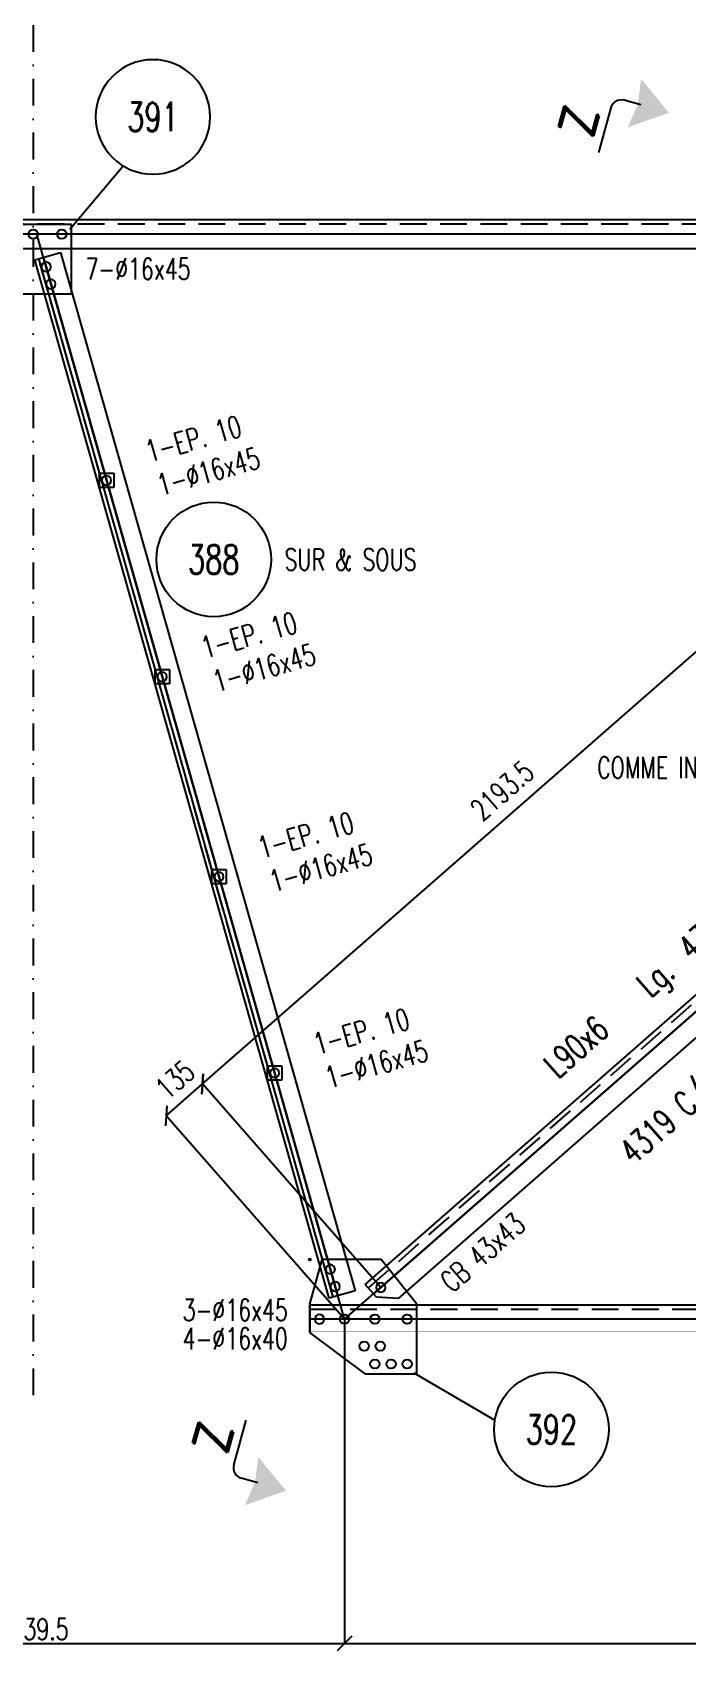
# Model space of a CAD drawing. Extents: x 142141 to 158361, y -148739 to -137259.
# Drawn here: x 147770 to 149598, y -146010 to -141489 of the extents above; entities that cross this region are included whole.
import ezdxf
from ezdxf.enums import TextEntityAlignment as Align

# ---------------------------------------------------------------- set-up
doc = ezdxf.new("R2010")
doc.units = 0
doc.header["$LTSCALE"] = 150
doc.header["$MEASUREMENT"] = 0
doc.header["$PDMODE"] = 33
doc.header["$PDSIZE"] = 5
doc.linetypes.add('DASHDOT', pattern=[1, 0.5, -0.25, 0, -0.25])
doc.linetypes.add('DASHED', pattern=[0.75, 0.5, -0.25])
doc.layers.get('0').update_dxf_attribs({"linetype": 'CONTINUOUS'})
for name, color, linetype in [('ASSI', 6, 'CONTINUOUS'), ('BOLLINI_1', 7, 'CONTINUOUS'), ('FORI', 2, 'CONTINUOUS'), ('LINEA_ANG', 2, 'CONTINUOUS'), ('LINEE_PIASTRA', 2, 'CONTINUOUS'), ('LINEE_PIASTRE', 2, 'CONTINUOUS'), ('LM', 7, 'CONTINUOUS'), ('LS', 7, 'CONTINUOUS'), ('LSP', 3, 'CONTINUOUS'), ('MZ', 6, 'DASHDOT'), ('PIASTRE', 5, 'CONTINUOUS'), ('QT_MPR', 7, 'CONTINUOUS'), ('TESTI_A_P', 7, 'CONTINUOUS'), ('TRAT-Y', 7, 'DASHED')]:
    doc.layers.add(name, color=color, linetype=linetype)
doc.styles.add('QUOTE', font='ROMANS8.SHX', dxfattribs={"width": 0.7})
doc.styles.add('RD', font='ROMAND8.SHX', dxfattribs={"width": 0.7})
doc.styles.add('RQL', font='ROMANS8.SHX', dxfattribs={"width": 0.7})
doc.styles.add('RS', font='ROMANS8.shx', dxfattribs={"width": 0.7})
doc.styles.get("Standard").update_dxf_attribs({"font": 'ROMANS8.SHX', "width": 0.7})
doc.dimstyles.new('TRATTO', dxfattribs={"dimscale": 0, "dimtxt": 60, "dimasz": 40, "dimexe": 0, "dimexo": 0, "dimgap": 10, "dimtad": 1, "dimrnd": 0.5, "dimdsep": 46, "dimtxsty": 'RS', "dimblk1": 'OBLIQUE', "dimblk2": 'OBLIQUE', "dimsah": 1, "dimcen": 0.09, "dimclrd": 2, "dimclre": 2, "dimclrt": 7, "dimadec": 0, "dimazin": 0, "dimtfac": 1, "dimtix": 1, "dimtmove": 2, "dimatfit": 3, "dimfxl": 1, "dimtolj": 1, "dimtzin": 0, "dimarcsym": 0})

# ---------------------------------------------------------------- blocks, each defined once
blk = doc.blocks.new('16')
blk.add_circle((0, 0), 1)
blk = doc.blocks.new('MRKR_98')
blk.add_point((0, 0))
at = {"color": 7, "style": 'QUOTE', "width": 0.5, "flags": 1}
for tag, p in [('TI', (3.73, 6.83)), ('DI_S', (3.73, 6.42)), ('D_S', (3.73, 6.02)), ('AUX2', (3.71, 4.93)), ('NFORI', (3.72, 5.3)), ('AUX1', (3.73, 4.19)), ('E_S', (3.73, 5.68)), ('FAM', (3.73, 4.55)), ('COMMESSA', (3.73, 3.85)), ('MD', (3.73, 3.51)), ('MP', (3.73, 3.16)), ('LARGHEZZA', (3.73, 2.82)), ('SPESSORE', (3.73, 2.48)), ('NP', (3.73, 2.14)), ('SV', (3.73, 1.79)), ('PESO', (3.73, 1.45)), ('QUA', (3.73, 1.11)), ('LUN', (3.73, 0.76)), ('PROF', (3.73, 0.42)), ('POS', (3.73, 0.08))]:
    blk.add_attdef(tag, p, '', height=0.2, dxfattribs=at)
at = {"color": 7, "flags": 1}
for tag, p in [('LAV1', (5.26, 6.88)), ('LAV2', (5.26, 6.55)), ('LAV3', (5.26, 6.21)), ('LAV4', (5.26, 5.88)), ('LAV5', (5.26, 5.55)), ('LAV6', (5.26, 5.21)), ('LAV7', (5.26, 4.88)), ('LAV8', (5.26, 4.55)), ('LAV9', (5.26, 4.21)), ('LAV10', (5.26, 3.88))]:
    blk.add_attdef(tag, p, '', height=0.2, dxfattribs=at)
blk = doc.blocks.new('ASSE98')
blk.add_line((0, 0), (1, 0))
at = {"color": 7, "style": 'QUOTE', "width": 0.5, "flags": 1}
for tag, p in [('TI', (1.38308, 6.82731)), ('DI_S', (1.38308, 6.42178)), ('D_S', (1.38308, 6.02092)), ('E_S', (1.38308, 5.68065)), ('NFORI', (1.36454, 5.29792)), ('ALAR', (1.36349, 4.93246)), ('FAM', (1.3775, 4.54645)), ('ALA', (1.38308, 4.19257)), ('DISP2', (1.38308, 3.84971)), ('DISP1', (1.38308, 3.50686)), ('PINZAF', (1.38308, 3.164)), ('PINZAI', (1.38308, 2.82114)), ('TRP', (1.38308, 2.47829)), ('NP', (1.38308, 2.13543)), ('SV', (1.38308, 1.79257)), ('PESO', (1.38308, 1.44971)), ('QUA', (1.38308, 1.10686)), ('LUN', (1.38308, 0.764)), ('PROF', (1.38308, 0.42114)), ('POS', (1.38308, 0.07829))]:
    blk.add_attdef(tag, p, '', height=0.2, dxfattribs=at)
at = {"color": 7, "flags": 1}
for tag, p in [('LAV1', (3.07431, 6.82847)), ('LAV2', (3.07431, 6.49513)), ('LAV3', (3.07431, 6.1618)), ('LAV4', (3.07431, 5.82847)), ('LAV5', (3.07431, 5.49513)), ('LAV6', (3.07431, 5.1618)), ('LAV7', (3.07431, 4.82847)), ('LAV8', (3.07431, 4.49513)), ('LAV9', (3.07431, 4.1618)), ('LAV10', (3.07431, 3.82847))]:
    blk.add_attdef(tag, p, '', height=0.2, dxfattribs=at)
blk = doc.blocks.new('IQ')
for p, q in [((0.5, 0.5), (-0.5, 0.5)), ((-0.5, 0.5), (-0.5, -0.5)), ((0.5, -0.5), (0.5, 0.5)), ((-0.5, -0.5), (0.5, -0.5))]:
    blk.add_line(p, q)
at = {"flags": 1}
for tag, p in [('SPESSORE', (0, -0.01)), ('NUMERO', (0, -0.34))]:
    blk.add_attdef(tag, p, '', height=0.2, dxfattribs=at)
blk = doc.blocks.new('_OBLIQUE')
at = {"color": 0, "linetype": 'ByBlock'}
blk.add_line((-0.5, -0.5), (0.5, 0.5), dxfattribs=at)
blk = doc.blocks.new('*D78')
at = {"layer": 'QT_MPR', "color": 2, "lineweight": -2, "transparency": 16777216}
for p, q in [((148144.3, -144516), (148245.8, -144427)), ((148743.6, -144995.3), (148245.8, -144427)), ((148642.1, -145084.2), (148144.3, -144516))]:
    blk.add_line(p, q, dxfattribs=at)
at = {"layer": 'QT_MPR', "color": 2, "lineweight": -2, "transparency": 16777216, "xscale": 40, "yscale": 40, "zscale": 40}
for p, rotation in [((148245.8, -144427), 41.22075103984163), ((148144.3, -144516), 221.2207510398417)]:
    blk.add_blockref('_OBLIQUE', p, dxfattribs=dict(at, rotation=rotation))
at = {"layer": 'QT_MPR', "color": 7, "transparency": 16777216, "insert": (148168.7, -144415), "char_height": 60, "attachment_point": 5, "rotation": 41.2208, "style": 'RS'}
blk.add_mtext('\\A1;135', dxfattribs=at)
blk = doc.blocks.new('*D79')
at = {"layer": 'QT_MPR', "color": 2, "lineweight": -2, "transparency": 16777216}
for p, q in [((148245.8, -144427), (149895.8, -142981.5)), ((150410.1, -143568.5), (149895.8, -142981.5)), ((148743.6, -144995.3), (148245.8, -144427))]:
    blk.add_line(p, q, dxfattribs=at)
at = {"layer": 'QT_MPR', "color": 2, "lineweight": -2, "transparency": 16777216, "xscale": 40, "yscale": 40, "zscale": 40}
for p, rotation in [((149895.8, -142981.5), 41.22075103984163), ((148245.8, -144427), 221.2207510398417)]:
    blk.add_blockref('_OBLIQUE', p, dxfattribs=dict(at, rotation=rotation))
at = {"layer": 'QT_MPR', "color": 7, "transparency": 16777216, "insert": (149082.3, -143607.4), "char_height": 60, "attachment_point": 5, "rotation": 41.2208, "style": 'RS'}
blk.add_mtext('\\A1;2193.5', dxfattribs=at)
blk = doc.blocks.new('xxx')
blk.add_circle((0, 0), 8)
at = {"color": 3, "style": 'RQL', "width": 0.7}
blk.add_attdef('POS', text='', height=4, dxfattribs=at).set_placement((0, 0), align=Align.MIDDLE)
at = {"style": 'RQL', "width": 0.7, "flags": 1}
for tag, p in [('POS1', (-0.39, -5.42)), ('TIPO', (-0.39, -8.66))]:
    blk.add_attdef(tag, p, '', height=2, dxfattribs=at)
blk = doc.blocks.new('*D94')
at = {"layer": 'LS', "color": 2, "lineweight": -2, "transparency": 16777216}
for p, q in [((146902.7, -145084.2), (146902.7, -145989.9)), ((148642.1, -145084.2), (148642.1, -145989.9)), ((146902.7, -145989.9), (148642.1, -145989.9))]:
    blk.add_line(p, q, dxfattribs=at)
at = {"layer": 'LS', "color": 2, "lineweight": -2, "transparency": 16777216, "xscale": 40, "yscale": 40, "zscale": 40, "rotation": 180}
blk.add_blockref('_OBLIQUE', (146902.7, -145989.9), dxfattribs=at)
at = {"layer": 'LS', "color": 2, "lineweight": -2, "transparency": 16777216, "xscale": 40, "yscale": 40, "zscale": 40}
blk.add_blockref('_OBLIQUE', (148642.1, -145989.9), dxfattribs=at)
at = {"layer": 'LS', "color": 7, "transparency": 16777216, "insert": (147772.4, -145949.9), "char_height": 60, "attachment_point": 5, "style": 'RS'}
blk.add_mtext('\\A1;1739.5', dxfattribs=at)
blk = doc.blocks.new('*D95')
at = {"layer": 'LS', "color": 2, "lineweight": -2, "transparency": 16777216}
for p, q in [((148642.1, -145084.2), (148642.1, -145989.9)), ((152429.7, -145084.2), (152429.7, -145989.9)), ((148642.1, -145989.9), (152429.7, -145989.9))]:
    blk.add_line(p, q, dxfattribs=at)
at = {"layer": 'LS', "color": 2, "lineweight": -2, "transparency": 16777216, "xscale": 40, "yscale": 40, "zscale": 40, "rotation": 180}
blk.add_blockref('_OBLIQUE', (148642.1, -145989.9), dxfattribs=at)
at = {"layer": 'LS', "color": 2, "lineweight": -2, "transparency": 16777216, "xscale": 40, "yscale": 40, "zscale": 40}
blk.add_blockref('_OBLIQUE', (152429.7, -145989.9), dxfattribs=at)
at = {"layer": 'LS', "color": 7, "transparency": 16777216, "insert": (150535.9, -145949.9), "char_height": 60, "attachment_point": 5, "style": 'RS'}
blk.add_mtext('\\A1;3787.5', dxfattribs=at)
blk = doc.blocks.new('bull')
at = {"style": 'RS', "width": 0.7, "flags": 1}
for tag, p in [('NN', (-12.25, 0)), ('DIAMETRO', (0, -4.86)), ('SERRAGGIO', (0, -9.71)), ('LUNGHEZZA', (0, -14.57)), ('NB', (0, -19.43)), ('TIPO', (0, -24.12)), ('EL', (-0.14, -29))]:
    blk.add_attdef(tag, p, '', height=3, dxfattribs=at)
at = {"style": 'RS', "width": 0.7}
blk.add_attdef('BULLONE', (0, 0), '', height=3, dxfattribs=at)
blk = doc.blocks.new('imbbull')
at = {"style": 'RS', "width": 0.7, "flags": 1}
for tag, p in [('NN', (-11.1, 0)), ('DIAMETRO', (0, -4.86)), ('SERRAGGIO', (0, -9.71)), ('LUNGHEZZA', (0, -14.57)), ('NB', (0, -19.43)), ('TIPO', (0, -24.38)), ('EL', (-0.14, -29.26))]:
    blk.add_attdef(tag, p, '', height=3, dxfattribs=at)
at = {"style": 'RS', "width": 0.7}
blk.add_attdef('BULLONE', (0, 0), '', height=3, dxfattribs=at)
blk = doc.blocks.new('*D178')
at = {"layer": 'QT_MPR', "color": 2, "lineweight": -2, "transparency": 16777216}
for p, q in [((149977.9, -140537.2), (149569.1, -141120.2)), ((149569.1, -141120.2), (151518, -142486.6)), ((151926.8, -141903.5), (151518, -142486.6))]:
    blk.add_line(p, q, dxfattribs=at)
at = {"layer": 'QT_MPR', "color": 2, "lineweight": -2, "transparency": 16777216, "xscale": 40, "yscale": 40, "zscale": 40}
for p, rotation in [((149569.1, -141120.2), 144.9662400692755), ((151518, -142486.6), 324.9662400692754)]:
    blk.add_blockref('_OBLIQUE', p, dxfattribs=dict(at, rotation=rotation))
at = {"layer": 'QT_MPR', "color": 7, "transparency": 16777216, "insert": (150566.5, -141770.6), "char_height": 60, "attachment_point": 5, "rotation": 324.9662, "style": 'RS'}
blk.add_mtext('\\A1;2380', dxfattribs=at)

msp = doc.modelspace()

# ---------------------------------------------------------------- linework, layer by layer
at = {"layer": 'LINEA_ANG'}
for p, q in [((152021.69, -142012.854), (143522.69, -142012.854)), ((143522.69, -142092.854), (152021.69, -142092.854)), ((147776.807, -142124.686), (147848.961, -142104.224)), ((147776.807, -142124.686), (147848.961, -142104.224)), ((148599.401, -145025.3), (147776.807, -142124.686)), ((148599.401, -145025.3), (147776.807, -142124.686)), ((147848.961, -142104.224), (148671.556, -145004.838)), ((147848.961, -142104.224), (148671.556, -145004.838)), ((148700.216, -144986.781), (151989.483, -142105.141)), ((152048.79, -142172.837), (148791.866, -145026.142)), ((148671.556, -145004.838), (148599.401, -145025.3)), ((148671.556, -145004.838), (148599.401, -145025.3)), ((148731.188, -145022.134), (148700.216, -144986.781)), ((148545.099, -145119.228), (148545.099, -145044.228)), ((148545.099, -145044.228), (152457.099, -145044.228)), ((148791.866, -145026.142), (148731.188, -145022.134))]:
    msp.add_line(p, q, dxfattribs=at)
at = {"layer": 'LINEA_ANG', "color": 2}
msp.add_line((148610.465, -145022.163), (147787.87, -142121.549), dxfattribs=at)
at = {"layer": 'LINEA_ANG', "const_width": 1}
msp.add_lwpolyline([(152457.099, -145119.228), (148545.099, -145119.228)], dxfattribs=at)
at = {"layer": 'LINEE_PIASTRA'}
for p, q in [((148545.099, -145042.478), (148580.099, -144917.478)), ((148844.099, -145042.478), (148744.099, -144917.478)), ((148700.099, -145236.478), (148545.099, -145121.478))]:
    msp.add_line(p, q, dxfattribs=at)
at = {"layer": 'LINEE_PIASTRE'}
for p, q in [((147879.422, -142025.768), (147665.422, -142025.768)), ((147879.422, -142219.768), (147879.422, -142025.768)), ((147665.422, -142219.768), (147879.422, -142219.768)), ((148744.099, -144917.478), (148580.099, -144917.478)), ((148545.099, -145042.478), (148545.099, -145121.478)), ((148844.099, -145236.478), (148844.099, -145042.478)), ((148700.099, -145236.478), (148844.099, -145236.478))]:
    msp.add_line(p, q, dxfattribs=at)
at = {"layer": 'LS', "color": 6}
for p, q in [((147874.906, -142039.266), (148023.459, -141862.186)), ((148642.099, -145084.228), (147782.422, -142052.854)), ((148642.099, -145084.228), (151992.347, -142149.164)), ((148835.666, -145233.606), (149062.088, -145366.343))]:
    msp.add_line(p, q, dxfattribs=at)
at = {"layer": 'LS', "const_width": 2.25}
msp.add_lwpolyline([(147783.797, -142052.854, -1), (147781.047, -142052.854, -1)], format="xyb", close=True, dxfattribs=at)
at = {"layer": 'LSP'}
for p, q in [((149386.007, -141700.081), (149351.208, -141825.337)), ((149469.329, -141692.094), (149422.943, -141679.207)), ((148332.667, -145491.415), (148367.466, -145366.159)), ((148399.927, -145541.238), (148353.541, -145528.351))]:
    msp.add_line(p, q, dxfattribs=at)
for centre, start, end in [((149414.913, -141708.112), 74.473188, 164.473188), ((148361.572, -145499.446), 164.473188, 254.473188)]:
    msp.add_arc(centre, 30, start, end, dxfattribs=at)
for points in [[(149548.199, -141714.006), (149470.587, -141619.792), (149461.483, -141689.914)], [(149548.199, -141714.006), (149433.11, -141754.683), (149461.483, -141689.914)], [(148478.797, -145563.15), (148401.184, -145468.936), (148392.081, -145539.058)], [(148478.797, -145563.15), (148363.708, -145603.827), (148392.081, -145539.058)]]:
    msp.add_solid(points, dxfattribs=at)
at = {"layer": 'MZ'}
msp.add_line((147772.422, -138466.982), (147772.422, -145306.016), dxfattribs=at)
at = {"layer": 'TRAT-Y'}
for p, q in [((152021.69, -142025.354), (143522.69, -142025.354)), ((148610.465, -145022.163), (147787.87, -142121.549)), ((148708.783, -144996.56), (151998.05, -142114.919)), ((148545.099, -145055.728), (152457.099, -145055.728))]:
    msp.add_line(p, q, dxfattribs=at)

# ---------------------------------------------------------------- block references
at = {"layer": 'ASSI'}
ref = msp.add_blockref('ASSE98', (147928.608, -139130.981), dxfattribs=dict(at, xscale=4957, rotation=324.9662400692754))
ref.add_attrib('PROF', 'L100x7', (148988.08, -139696.676), dxfattribs={"layer": '0', "color": 2, "height": 70, "rotation": 324.96624, "style": 'QUOTE', "width": 0.7})
ref.add_attrib('LUN', '4957', (149438.919, -140012.753), dxfattribs={"layer": '0', "color": 2, "height": 70, "rotation": 324.96624, "style": 'QUOTE', "width": 0.7})
ref.add_attrib('PESO', '4903 C/C T.E.', (148798.64, -139966.885), dxfattribs={"layer": '0', "color": 2, "height": 70, "rotation": 324.96624, "style": 'QUOTE', "width": 0.7})
ref.add_attrib('SV', 'Lg.', (149312.712, -139924.272), dxfattribs={"layer": '0', "color": 2, "height": 70, "rotation": 324.96624, "style": 'QUOTE', "width": 0.7})
at = {"layer": 'ASSI', "rotation": 180}
for p, xscale, zscale in [((152021.69, -142052.854), 8499, 8499), ((152457.099, -145084.228), 3912, 3912)]:
    msp.add_blockref('ASSE98', p, dxfattribs=dict(at, xscale=xscale, zscale=zscale))
at = {"layer": 'ASSI', "xscale": 3015, "rotation": 285.83297077554}
msp.add_blockref('ASSE98', (147800.858, -142117.865), dxfattribs=at)
msp.add_blockref('ASSE98', (147800.858, -142117.865), dxfattribs=at)
at = {"layer": 'ASSI'}
ref = msp.add_blockref('ASSE98', (152012.656, -142131.372), dxfattribs=dict(at, xscale=4373, rotation=221.2207510398417))
ref.add_attrib('PROF', 'L90x6', (149237.702, -144414.53), dxfattribs={"layer": '0', "color": 2, "height": 70, "rotation": 41.220751, "style": 'QUOTE', "width": 0.7})
ref.add_attrib('LUN', '4373', (149612.537, -144086.147), dxfattribs={"layer": '0', "color": 2, "height": 70, "rotation": 41.220751, "style": 'QUOTE', "width": 0.7})
ref.add_attrib('PESO', '4319 C/C T.E.', (149448.57, -144655.226), dxfattribs={"layer": '0', "color": 2, "height": 70, "rotation": 41.220751, "style": 'QUOTE', "width": 0.7})
ref.add_attrib('SV', 'Lg.', (149496.602, -144187.715), dxfattribs={"layer": '0', "color": 2, "height": 70, "rotation": 41.220751, "style": 'QUOTE', "width": 0.7})
ref.add_attrib('LAV1', 'CB 43x43', (148942.921, -145012.418), dxfattribs={"layer": '0', "color": 7, "height": 60, "rotation": 41.220751, "width": 0.7})
at = {"layer": 'BOLLINI_1'}
ref = msp.add_blockref('xxx', (148106.981, -141725.716), dxfattribs=dict(at, xscale=-20, yscale=20, zscale=20))
ref.add_attrib('POS', '391', dxfattribs={"layer": '0', "color": 3, "height": 80, "style": 'RQL', "width": 0.7}).set_placement((148106.981, -141725.716), align=Align.MIDDLE)
at = {"layer": 'BOLLINI_1', "xscale": 20, "yscale": 20, "zscale": 20}
for p, values in [((148276.904, -142961.619), {'POS': '388'}), ((149220.033, -145391.904), {'POS': '392'})]:
    msp.add_blockref('xxx', p, dxfattribs=at).add_auto_attribs(values)
at = {"layer": 'FORI'}
for p, xscale, yscale, zscale, rotation in [((147772.422, -142052.854), 12.99999999999997, 12.99999999999997, 12.99999999999997, 0.1748067749999829), ((147852.422, -142052.854), 12.99999999999997, 12.99999999999997, 12.99999999999997, 0.1748067749999829), ((147808.434, -142144.578), -12.99999999999998, 13, 13, 359.825193225), ((147822.076, -142192.681), -12.99999999999997, 13, 13, 359.825193225), ((147977.591, -142741.056), -12.99999999999997, 12.99999999999998, 12.99999999999998, 359.825193225), ((148133.106, -143289.431), -12.99999999999997, 12.99999999999998, 12.99999999999998, 359.825193225), ((148291.507, -143847.979), -12.99999999999996, 12.99999999999997, 12.99999999999997, 359.825193225), ((148447.022, -144396.354), -12.99999999999996, 12.99999999999997, 12.99999999999997, 359.825193225), ((148602.537, -144944.729), -12.99999999999997, 12.99999999999999, 12.99999999999999, 359.825193225), ((148616.179, -144992.832), -12.99999999999998, 13, 13, 359.825193225), ((148743.643, -144995.268), -13, 13, 13, 359.892315315)]:
    msp.add_blockref('16', p, dxfattribs=dict(at, xscale=xscale, yscale=yscale, zscale=zscale, rotation=rotation))
at = {"layer": 'FORI', "yscale": 13, "zscale": 13}
for p, xscale in [((148572.099, -145084.228), -13), ((148642.099, -145084.228), 13), ((148727.099, -145084.228), 13), ((148817.099, -145084.228), 13), ((148697.099, -145159.228), 13), ((148742.099, -145159.228), 13), ((148727.099, -145209.228), 13), ((148772.099, -145209.228), 13), ((148817.099, -145209.228), 13)]:
    msp.add_blockref('16', p, dxfattribs=dict(at, xscale=xscale))
at = {"layer": 'LM', "xscale": -40, "yscale": 40, "zscale": 40}
for p in [(147977.591, -142741.056), (148133.106, -143289.431), (148291.507, -143847.979), (148447.022, -144396.354)]:
    msp.add_blockref('IQ', p, dxfattribs=at)
at = {"layer": 'LS', "color": 7, "xscale": 20, "yscale": 20, "zscale": 20}
for p, values in [((147918.692, -142180.054), {'BULLONE': '7-%%c16x45                '}), ((148190.217, -145088.268), {'BULLONE': '3-%%c16x45                '}), ((148190.217, -145168.268), {'BULLONE': '4-%%c16x40                '})]:
    msp.add_blockref('bull', p, dxfattribs=at).add_auto_attribs(values)
at = {"layer": 'LS', "color": 7}
ref = msp.add_blockref('imbbull', (148367.836, -142614.25), dxfattribs=dict(at, xscale=-20, yscale=20, zscale=20, rotation=15.8329707707404))
ref.add_attrib('BULLONE', '1-EP. 10', (148096.534, -142691.189), dxfattribs={"layer": '0', "height": 60, "rotation": 15.832971, "style": 'RS', "width": 0.7})
ref = msp.add_blockref('bull', (148423.483, -142701.692), dxfattribs=dict(at, xscale=-20, yscale=20, zscale=20, rotation=15.83297077073912))
ref.add_attrib('BULLONE', '1-%%c16x45                ', (148129.092, -142785.179), dxfattribs={"layer": '0', "height": 60, "rotation": 15.832971, "style": 'RS', "width": 0.7})
ref = msp.add_blockref('imbbull', (148523.351, -143162.625), dxfattribs=dict(at, xscale=-20, yscale=20, zscale=20, rotation=15.8329707707404))
ref.add_attrib('BULLONE', '1-EP. 10', (148252.05, -143239.564), dxfattribs={"layer": '0', "height": 60, "rotation": 15.832971, "style": 'RS', "width": 0.7})
ref = msp.add_blockref('bull', (148578.998, -143250.067), dxfattribs=dict(at, xscale=-20, yscale=20, zscale=20, rotation=15.83297077074975))
ref.add_attrib('BULLONE', '1-%%c16x45                ', (148284.607, -143333.554), dxfattribs={"layer": '0', "height": 60, "rotation": 15.832971, "style": 'RS', "width": 0.7})
ref = msp.add_blockref('imbbull', (148681.751, -143721.173), dxfattribs=dict(at, xscale=-20, yscale=20, zscale=20, rotation=15.8329707707404))
ref.add_attrib('BULLONE', '1-EP. 10', (148410.45, -143798.112), dxfattribs={"layer": '0', "height": 60, "rotation": 15.832971, "style": 'RS', "width": 0.7})
ref = msp.add_blockref('bull', (148737.399, -143808.615), dxfattribs=dict(at, xscale=-20, yscale=20, zscale=20, rotation=15.83297077073912))
ref.add_attrib('BULLONE', '1-%%c16x45                ', (148443.008, -143892.103), dxfattribs={"layer": '0', "height": 60, "rotation": 15.832971, "style": 'RS', "width": 0.7})
ref = msp.add_blockref('imbbull', (148837.267, -144269.548), dxfattribs=dict(at, xscale=-20, yscale=20, zscale=20, rotation=15.8329707707404))
ref.add_attrib('BULLONE', '1-EP. 10', (148565.965, -144346.487), dxfattribs={"layer": '0', "height": 60, "rotation": 15.832971, "style": 'RS', "width": 0.7})
ref = msp.add_blockref('bull', (148892.914, -144356.99), dxfattribs=dict(at, xscale=-20, yscale=20, zscale=20, rotation=15.83297077073912))
ref.add_attrib('BULLONE', '1-%%c16x45                ', (148598.523, -144440.477), dxfattribs={"layer": '0', "height": 60, "rotation": 15.832971, "style": 'RS', "width": 0.7})
at = {"layer": 'PIASTRE', "xscale": 15, "yscale": 15, "zscale": 15}
msp.add_blockref('MRKR_98', (148545.099, -144917.478), dxfattribs=at)

# ---------------------------------------------------------------- texts
at = {"layer": 'LS', "color": 3, "style": 'RD'}
for p in [(149296.643, -141736.773), (148275.037, -145413.884)]:
    msp.add_text('Z', height=100, rotation=74.473188, dxfattribs=at).set_placement(p, align=Align.MIDDLE)
at = {"layer": 'TESTI_A_P', "style": 'RS', "width": 0.7}
for s, p in [('SUR & SOUS', (148474.373, -142992.203)), ('COMME INDIQUE', (149347.699, -143572.975))]:
    msp.add_text(s, height=60, dxfattribs=at).set_placement(p)

# ---------------------------------------------------------------- dimensions: what is measured, and where the dimension line sits
at = {"layer": 'LS'}
for base, p1, p2, picture, middle in [((148642.0993, -145989.9083), (146902.7439, -145084.2277), (148642.0993, -145084.2277), '*D94', (147772.4216, -145949.9083)), ((152429.69, -145989.908), (148642.099, -145084.228), (152429.69, -145084.228), '*D95', (150535.894, -145949.908))]:
    dim = msp.add_linear_dim(base=base, p1=p1, p2=p2, dimstyle='TRATTO', override={"dimscale": 1}, dxfattribs=at)
    dim.commit()
    dim.dimension.update_dxf_attribs({"geometry": picture, "text_midpoint": middle})
at = {"layer": 'QT_MPR'}
for base, p1, p2, angle, text, picture, middle in [((151518.023, -142486.566), (149977.884, -140537.167), (151926.79, -141903.518), 324.96624, '2380', '*D178', (150566.532, -141770.638)), ((149895.849, -142981.514), (148743.643, -144995.268), (150410.128, -143568.541), 41.220751, '2193.5', '*D79', (149082.338, -143607.378)), ((148245.838, -144427.045), (148642.099, -145084.228), (148743.643, -144995.268), 41.220751, '135', '*D78', (148168.739, -144415.045))]:
    dim = msp.add_linear_dim(base=base, p1=p1, p2=p2, angle=angle, text=text, dimstyle='TRATTO', override={"dimscale": 1}, dxfattribs=at)
    dim.commit()
    dim.dimension.update_dxf_attribs({"geometry": picture, "text_midpoint": middle, "dimtype": 160})

doc.saveas('drawing.dxf')
